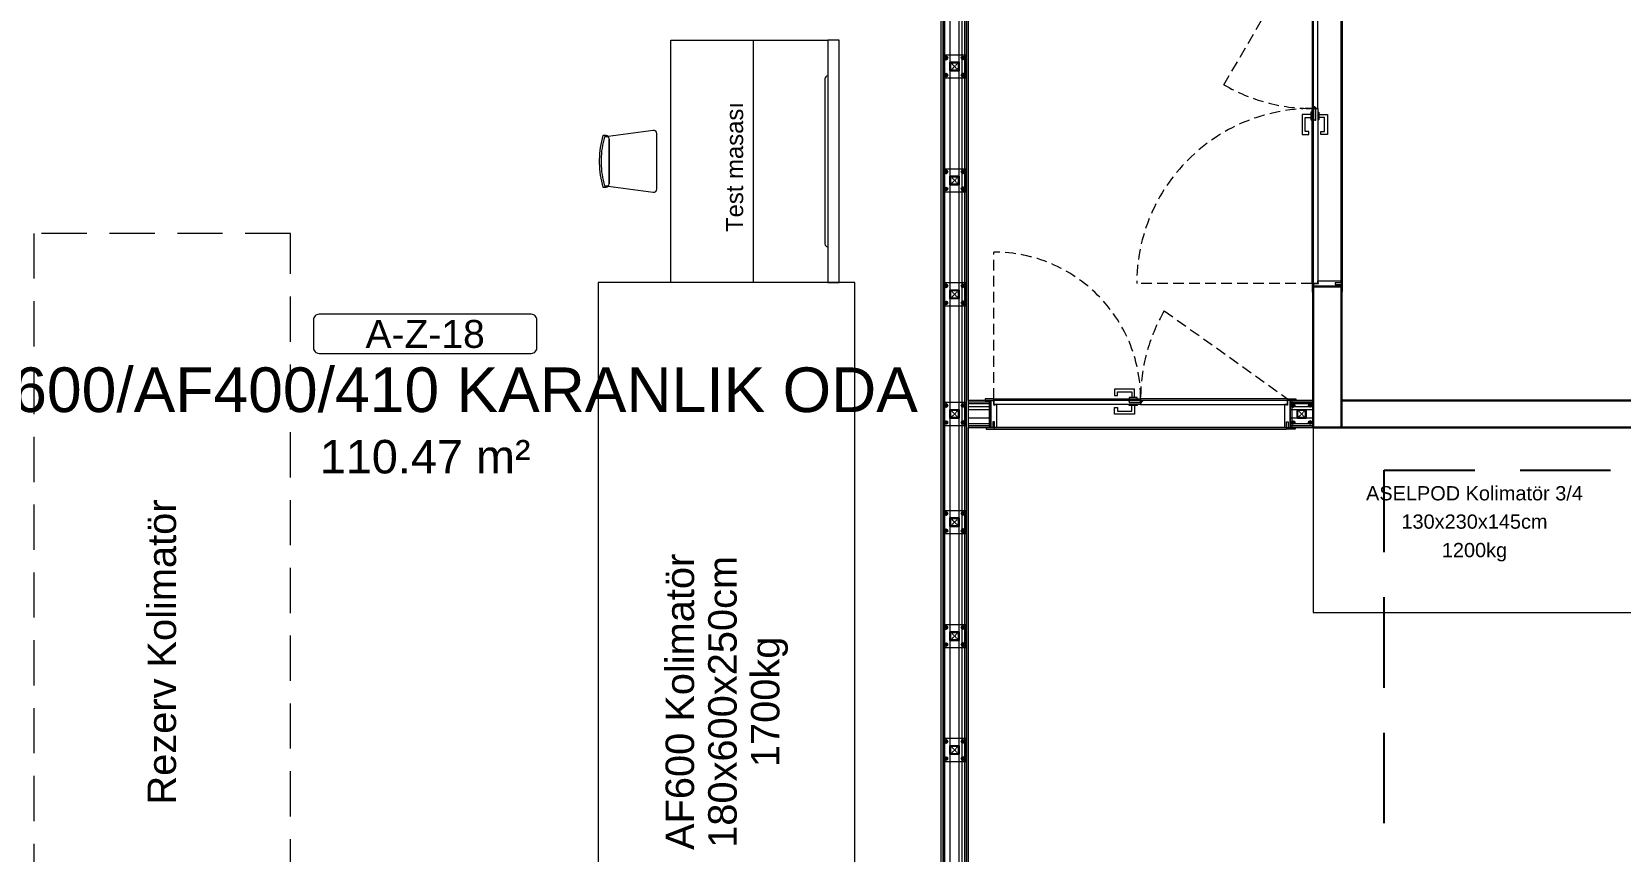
# Model space of a CAD drawing. Header units: centimetres. Extents: x 405464 to 563355, y 50011 to 66875.
# Drawn here: x 514778 to 515893, y 52742 to 53317 of the extents above; entities that cross this region are included whole.
import ezdxf
from ezdxf.enums import TextEntityAlignment as Align

# ---------------------------------------------------------------- set-up
doc = ezdxf.new("R2010")
doc.units = ezdxf.units.CM
for name, pattern in [('CHAIN', [0.3543, 0.2362, -0.0295, 0.0591, -0.0295]), ('DASHDOT', [25.4, 12.7, -6.35, 0, -6.35]), ('DASHED2', [9.525, 6.35, -3.175]), ('HIDDEN', [9.525, 6.35, -3.175]), ('M00$0$CENTER', [50.8, 31.75, -6.35, 6.35, -6.35]), ('M00$0$HIDDEN', [0.375, 0.25, -0.125])]:
    doc.linetypes.add(name, pattern=pattern)
doc.layers.get('0').update_dxf_attribs({"lineweight": 9})
doc.layers.add('-MH_Ad', color=1, linetype='Continuous', lineweight=9, true_color=0xff0000)
doc.layers.add('DV_alçıpanel_duvar_yeni', color=1, linetype='Continuous', lineweight=20, true_color=0xff0000)
for name, color, linetype, lineweight in [('0-KRCN-MİMARİ-220526', 8, 'Continuous', 9), ('A_Aks', 30, 'DASHDOT', 9), ('A_Duvar-alçiplak', 3, 'Continuous', 30), ('D_Alcipan_YL', 13, 'BATTING', 13), ('G_0.09', 254, 'Continuous', 9), ('G_0.13', 145, 'Continuous', 13), ('M00$0$A_Iskelet', 20, 'Continuous', 25), ('M00$0$D_Merkez', 51, 'M00$0$CENTER', 13), ('M00$0$D_Profil', 155, 'Continuous', 15), ('M00$0$KP_Acilim', 201, 'M00$0$HIDDEN', 15), ('M00$0$KP_Aksesuar', 9, 'Continuous', 9), ('M00$0$Y_Hidden_[Gizli]', 9, 'M00$0$HIDDEN', 9), ('M00_Mahal_No$0$MH_Alan', 51, 'Continuous', 9), ('MH_Alan', 51, 'Continuous', 9), ('TF_Cihaz', 20, 'Continuous', 13), ('TF_Mobilya', 142, 'Continuous', 9)]:
    doc.layers.add(name, color=color, linetype=linetype, lineweight=lineweight)
doc.layers.add('A_vinç', color=1, linetype='Continuous')
doc.layers.add('TF_Cihaz_yazı', color=5, linetype='Continuous')
doc.styles.add('M00_Mahal_No$0$Kalin01', font='swissk.ttf')
doc.styles.add('M00_Mahal_No$0$Normal', font='swiss.ttf')
doc.styles.add('MP_KAPI_POZ', font='arial.ttf')
doc.linetypes.add('BATTING', pattern='A,0.0001,-0.1,[134,ltypeshp.shx,S=0.1,R=0,X=-0.1,Y=0],-0.2,[134,ltypeshp.shx,S=0.1,R=180,X=0.1,Y=0],-0.1', length=0.4001)

# ---------------------------------------------------------------- blocks, each defined once
blk = doc.blocks.new('a_aks')
at = {"layer": 'A_Aks', "color": 8, "ltscale": 200}
for p, q in [((10530, 5308), (10530, -831.1)), ((10930, 5308), (10930, -831.1)), ((11330, 5308), (11330, -831.1))]:
    blk.add_line(p, q, dxfattribs=at)
blk = doc.blocks.new('mimari_yeni_durum')
at = {"layer": 'A_Duvar-alçiplak', "color": 8}
for p, q in [((11319, 876), (11319, 777)), ((11339, 876), (11339, 777))]:
    blk.add_line(p, q, dxfattribs=at)
at = {"layer": 'A_Duvar-alçiplak', "color": 8, "linetype": 'ByBlock'}
for p, q in [((11339, 796), (12519, 796)), ((11339, 777), (12519, 777))]:
    blk.add_line(p, q, dxfattribs=at)
at = {"layer": 'A_Duvar-alçiplak', "color": 8}
for points in [[(11339, 876), (11319, 876)], [(11339, 777), (11319, 777)]]:
    blk.add_lwpolyline(points, dxfattribs=at)
at = {"layer": 'A_Aks', "color": 8}
blk.add_blockref('a_aks', (0, 0), dxfattribs=at)
blk = doc.blocks.new('kar_o_2_yp')
at = {"layer": 'TF_Cihaz', "color": 8}
blk.add_lwpolyline([(9919, 590), (9919, 720), (9689, 720), (9689, 590)], close=True, dxfattribs=at)
at = {"layer": 'TF_Cihaz_yazı', "color": 8, "style": 'MP_KAPI_POZ'}
for s, p in [('ASELPOD Kolimatör 3/4', (9802.3, 673.8)), ('130x230x145cm', (9802.3, 653.9)), ('1200kg', (9802.3, 633.9))]:
    blk.add_text(s, height=10, dxfattribs=at).set_placement(p, align=Align.MIDDLE_CENTER)
blk = doc.blocks.new('sandalye')
at = {"color": 8, "linetype": 'Continuous'}
for p, q in [((-356, 181), (-379, 181)), ((-366, 172), (-341, 175)), ((-341, 175), (-366, 172)), ((-24, 217), (-341, 175)), ((-333, -158), (-333, 158)), ((-333, 158), (-333, -158)), ((0, -196), (0, 196)), ((-379, -181), (-356, -181)), ((-341, -175), (-366, -172)), ((-366, -172), (-341, -175)), ((-341, -175), (-24, -217))]:
    blk.add_line(p, q, dxfattribs=at)
at = {"color": 8, "linetype": 'HIDDEN', "ltscale": 5}
blk.add_line((-403, 12), (-403, -12), dxfattribs=at)
at = {"color": 8, "linetype": 'Continuous'}
for centre, radius, start, end in [((276, 0), 679, 164.5563, 178.9655), ((222, 0), 613, 163.7398, 178.854), ((222, 0), 613, 163.7398, 178.854), ((-356, 158), 23, 48.6707, 90), ((-356, 158), 23, 0, 48.6707), ((-356, 158), 23, 0, 48.6707), ((-21, 196), 21.5, 360, 97.624), ((276, 0), 679, 181.0345, 195.4437), ((222, 0), 613, 181.146, 196.2602), ((222, 0), 613, 181.146, 196.2602), ((-356, -158), 23, 270, 311.3293), ((-356, -158), 23, 311.3293, 360), ((-356, -158), 23, 311.3293, 360), ((-21, -196), 21.5, 262.376, 0)]:
    blk.add_arc(centre, radius, start, end, dxfattribs=at)
at = {"color": 8, "linetype": 'HIDDEN', "ltscale": 5}
for centre, radius, start, end in [((276, 0), 679, 178.9655, 181.0345), ((276, 0), 679, 178.9655, 181.0345), ((222, 0), 613, 178.854, 181.146), ((222, 0), 613, 178.854, 181.146)]:
    blk.add_arc(centre, radius, start, end, dxfattribs=at)
blk = doc.blocks.new('kar_od_alan_2')
at = {"color": 8, "ltscale": 40}
blk.add_lwpolyline([(10978.5, 1023.9), (10978.5, 1023.9, 0.414214), (10976.5, 1021.9), (10976.5, 905.9, 0.414214), (10978.5, 903.9), (10978.5, 903.9), (10978.5, 878.9), (10868.5, 878.9), (10868.5, 1048.9), (10978.5, 1048.9)], format="xyb", close=True, dxfattribs=at)
blk.add_lwpolyline([(10926.5, 878.9), (10926.5, 1048.9)], dxfattribs=at)
at = {"color": 8}
blk.add_lwpolyline([(10986.5, 1048.9), (10978.5, 1048.9), (10978.5, 878.9), (10986.5, 878.9)], close=True, dxfattribs=at)
at = {"layer": 'TF_Cihaz', "color": 8, "linetype": 'DASHED2', "ltscale": 5}
blk.add_lwpolyline([(10421.5, 313.3), (10601.5, 313.3), (10601.5, 913.3), (10421.5, 913.3)], close=True, dxfattribs=at)
at = {"layer": 'TF_Cihaz', "color": 8}
blk.add_lwpolyline([(10997.4, 878.9), (10817.4, 878.9), (10817.4, 278.9), (10997.4, 278.9)], close=True, dxfattribs=at)
at = {"color": 8, "xscale": 0.1, "yscale": 0.1, "zscale": 0.1}
blk.add_blockref('sandalye', (10858.5, 963.9), dxfattribs=at)
at = {"color": 8, "style": 'MP_KAPI_POZ'}
blk.add_text('Test masası', height=12, rotation=90, dxfattribs=at).set_placement((10919.1, 914.3))
at = {"layer": 'TF_Cihaz_yazı', "color": 8, "style": 'MP_KAPI_POZ'}
for s, p in [('Rezerv Kolimatör', (10511.2, 619.3)), ('AF600 Kolimatör', (10874.7, 584.3)), ('180x600x250cm', (10904.6, 584.3)), ('1700kg', (10934.6, 584.3))]:
    blk.add_text(s, height=20, rotation=90, dxfattribs=at).set_placement(p, align=Align.MIDDLE_CENTER)
blk = doc.blocks.new('M00_Mahal_No$0$MHL')
at = {"color": 0, "linetype": 'ByBlock', "lineweight": -2}
blk.add_lwpolyline([(-100, -5), (-100, -30, 0.414214), (-95, -35), (95, -35, 0.414214), (100, -30), (100, -5, 0.414214), (95, 0), (-95, 0, 0.414214)], format="xyb", close=True, dxfattribs=at)
for tag, height, style, p in [('MAHALNO', 25, 'M00_Mahal_No$0$Kalin01', (0, -17.5)), ('MAHALADI', 40, 'M00_Mahal_No$0$Normal', (0, -67.5))]:
    blk.add_attdef(tag, text='', height=height, dxfattribs=dict(at, style=style)).set_placement(p, align=Align.MIDDLE_CENTER)
at = {"layer": 'M00_Mahal_No$0$MH_Alan', "style": 'M00_Mahal_No$0$Normal'}
blk.add_attdef('ALAN', text='', height=40, dxfattribs=at).set_placement((0, -127.5), align=Align.MIDDLE_CENTER)
blk = doc.blocks.new('A$C17b1b0ad')
at = {"layer": 'MH_Alan', "color": 8}
for points in [[(11077, 1680), (11287, 1680), (11287, 1661), (11302.5, 1661), (11302.5, 1620), (11319, 1620), (11319, 796), (11077, 796)], [(10360, 77), (10509, 77), (10509, 88), (10551, 88), (10551, 77), (10909, 77), (10909, 88), (10951, 88), (10951, 77), (11058, 77), (11058, 1661), (10360, 1661)], [(11339, 796), (11339, 1620), (11357.5, 1620), (11357.5, 1634), (12507.5, 1634), (12507.5, 1632), (12519, 1632), (12519, 1278.2), (12508, 1278.2), (12508, 1235.7), (12519, 1235.7), (12519, 878.2), (12508, 878.2), (12508, 835.7), (12519, 835.7), (12519, 796)], [(11077, 777), (12519, 777), (12519, 478.2), (12508, 478.2), (12508, 435.8), (12519, 435.8), (12519, 88), (12509, 88), (12509, 77), (12151, 77), (12151, 88), (12109, 88), (12109, 77), (11751, 77), (11751, 88), (11709, 88), (11709, 77), (11351, 77), (11351, 88), (11309, 88), (11309, 77), (11077, 77)]]:
    blk.add_lwpolyline(points, close=True, dxfattribs=at)
at = {"layer": '-MH_Ad', "color": 8}
ref = blk.add_blockref('M00_Mahal_No$0$MHL', (10696, 856.5), dxfattribs=dict(at, xscale=0.7839999999999999, yscale=0.7839999999999999, zscale=0.7839999999999999))
ref.add_attrib('MAHALNO', 'A-Z-18', dxfattribs={"layer": '0', "color": 0, "linetype": 'ByBlock', "lineweight": -2, "height": 19.6, "style": 'M00_Mahal_No$0$Kalin01'}).set_placement((10696, 842.7), align=Align.MIDDLE_CENTER)
ref.add_attrib('MAHALADI', 'AF600/AF400/410 KARANLIK ODA', dxfattribs={"layer": '0', "color": 0, "linetype": 'ByBlock', "lineweight": -2, "height": 31.36, "style": 'M00_Mahal_No$0$Normal'}).set_placement((10696, 803.5), align=Align.MIDDLE_CENTER)
ref.add_attrib('ALAN', '110.47 m²', dxfattribs={"layer": 'M00_Mahal_No$0$MH_Alan', "height": 23.52, "style": 'M00_Mahal_No$0$Normal'}).set_placement((10696, 756.5), align=Align.MIDDLE_CENTER)
blk = doc.blocks.new('*U114')
at = {"ltscale": 40}
blk.add_lwpolyline([(0, 0), (0, 6), (6, 6), (6, 0)], close=True, dxfattribs=at)
at = {"layer": 'M00$0$D_Merkez', "ltscale": 0.015}
for points in [[(0, 0), (6, 6)], [(0, 6), (6, 0)]]:
    blk.add_lwpolyline(points, dxfattribs=at)
at = {"layer": 'M00$0$D_Profil', "ltscale": 40}
blk.add_lwpolyline([(0.4, 0.4), (0.4, 5.6), (5.6, 5.6), (5.6, 0.4)], close=True, dxfattribs=at)
blk = doc.blocks.new('duvarlar')
at = {"color": 8}
for points in [[(11318.3, 1001), (11322.3, 1001), (11322.3, 1124), (11318.3, 1124)], [(11075.5, 1022.5), (11075.5, 1038.5), (11059.5, 1038.5), (11059.5, 1022.5)], [(11318.3, 1001), (11322.3, 1001), (11322.3, 878), (11318.3, 878)], [(11075.5, 942.5), (11075.5, 958.5), (11059.5, 958.5), (11059.5, 942.5)], [(11075.5, 862.5), (11075.5, 878.5), (11059.5, 878.5), (11059.5, 862.5)], [(11318.3, 878), (11318.3, 872), (11319.5, 872), (11319.5, 878)], [(11322.3, 878.5), (11322.3, 880), (11338.5, 880), (11338.5, 878.6), (11334.5, 878.6), (11334.5, 877.4), (11338.5, 877.4), (11338.5, 876), (11319.5, 876), (11319.5, 878), (11322.8, 878), (11322.8, 878.5)], [(11338.5, 877.4), (11338.5, 872.6), (11339.7, 872.6), (11339.7, 878.6), (11334.5, 878.6), (11334.5, 877.4)], [(11075.5, 778.5), (11075.5, 794.5), (11059.5, 794.5), (11059.5, 778.5)], [(11095, 797.2), (11089, 797.2), (11089, 796), (11095, 796)], [(11095.5, 793.2), (11097, 793.2), (11097, 777), (11095.6, 777), (11095.6, 781), (11094.4, 781), (11094.4, 777), (11093, 777), (11093, 796), (11095, 796), (11095, 792.7), (11095.5, 792.7)], [(11198, 797.2), (11198, 793.2), (11095, 793.2), (11095, 797.2)], [(11198, 797.2), (11198, 793.2), (11301, 793.2), (11301, 797.2)], [(11300.4, 777), (11300.4, 781), (11301.6, 781), (11301.6, 777), (11303, 777), (11303, 796), (11301, 796), (11301, 792.7), (11300.5, 792.7), (11300.5, 793.2), (11299, 793.2), (11299, 777)], [(11301, 797.2), (11307, 797.2), (11307, 796), (11301, 796)], [(11319, 778.5), (11319, 794.5), (11303, 794.5), (11303, 778.5)], [(11094.4, 777), (11089.6, 777), (11089.6, 775.8), (11095.6, 775.8), (11095.6, 781), (11094.4, 781)], [(11301.6, 777), (11306.4, 777), (11306.4, 775.8), (11300.4, 775.8), (11300.4, 781), (11301.6, 781)], [(11075.5, 702.5), (11075.5, 718.5), (11059.5, 718.5), (11059.5, 702.5)], [(11075.5, 622.5), (11075.5, 638.5), (11059.5, 638.5), (11059.5, 622.5)], [(11075.5, 542.5), (11075.5, 558.5), (11059.5, 558.5), (11059.5, 542.5)]]:
    blk.add_lwpolyline(points, close=True, dxfattribs=at)
at = {"layer": 'D_Alcipan_YL', "color": 8, "linetype": 'BATTING', "ltscale": 4}
for p, q in [((11072.5, 1675.5), (11072.5, 77)), ((11093, 791.5), (11077, 791.5)), ((11319, 791.5), (11303, 791.5))]:
    blk.add_line(p, q, dxfattribs=at)
at = {"layer": 'DV_alçıpanel_duvar_yeni', "color": 8}
for p, q in [((11074.5, 1677.5), (11074.5, 77)), ((11075.8, 77), (11075.8, 1678.7)), ((11077, 1680), (11077, 77)), ((11058, 77), (11058, 1661)), ((11059.3, 1662.3), (11059.3, 77)), ((11060.5, 77), (11060.5, 1663.5)), ((11093, 796), (11077, 796)), ((11093, 794.7), (11077, 794.7)), ((11093, 793.5), (11077, 793.5)), ((11091.8, 796), (11091.8, 777)), ((11093, 796), (11093, 777)), ((11319, 796), (11303, 796)), ((11303, 796), (11303, 777)), ((11319, 794.7), (11303, 794.7)), ((11319, 793.5), (11303, 793.5)), ((11304.2, 796), (11304.2, 777)), ((11093, 779.5), (11077, 779.5)), ((11093, 778.2), (11077, 778.2)), ((11093, 777), (11077, 777)), ((11319, 779.5), (11303, 779.5)), ((11319, 778.2), (11303, 778.2)), ((11319, 777), (11303, 777))]:
    blk.add_line(p, q, dxfattribs=at)
at = {"layer": 'G_0.09', "color": 8}
for p, q in [((11061.5, 1037.7), (11060.5, 1037.1)), ((11060.5, 1037.1), (11060.5, 1035.9)), ((11062.5, 1037.1), (11061.5, 1037.7)), ((11062.5, 1035.9), (11062.5, 1037.1)), ((11072.5, 1037.1), (11073.5, 1037.7)), ((11072.5, 1035.9), (11072.5, 1037.1)), ((11073.5, 1037.7), (11074.5, 1037.1)), ((11074.5, 1037.1), (11074.5, 1035.9)), ((11060.5, 1035.9), (11061.5, 1035.3)), ((11060.5, 1025.1), (11061.5, 1025.7)), ((11061.5, 1035.3), (11062.5, 1035.9)), ((11061.5, 1025.7), (11062.5, 1025.1)), ((11073.5, 1035.3), (11072.5, 1035.9)), ((11073.5, 1025.7), (11072.5, 1025.1)), ((11074.5, 1035.9), (11073.5, 1035.3)), ((11074.5, 1025.1), (11073.5, 1025.7)), ((11060.5, 1023.9), (11060.5, 1025.1)), ((11061.5, 1023.3), (11060.5, 1023.9)), ((11062.5, 1023.9), (11061.5, 1023.3)), ((11062.5, 1025.1), (11062.5, 1023.9)), ((11072.5, 1025.1), (11072.5, 1023.9)), ((11072.5, 1023.9), (11073.5, 1023.3)), ((11073.5, 1023.3), (11074.5, 1023.9)), ((11074.5, 1023.9), (11074.5, 1025.1)), ((11061.5, 957.7), (11060.5, 957.1)), ((11060.5, 957.1), (11060.5, 955.9)), ((11060.5, 955.9), (11061.5, 955.3)), ((11062.5, 957.1), (11061.5, 957.7)), ((11061.5, 955.3), (11062.5, 955.9)), ((11062.5, 955.9), (11062.5, 957.1)), ((11072.5, 957.1), (11073.5, 957.7)), ((11072.5, 955.9), (11072.5, 957.1)), ((11073.5, 955.3), (11072.5, 955.9)), ((11073.5, 957.7), (11074.5, 957.1)), ((11074.5, 955.9), (11073.5, 955.3)), ((11074.5, 957.1), (11074.5, 955.9)), ((11060.5, 945.1), (11061.5, 945.7)), ((11060.5, 943.9), (11060.5, 945.1)), ((11061.5, 943.3), (11060.5, 943.9)), ((11061.5, 945.7), (11062.5, 945.1)), ((11062.5, 943.9), (11061.5, 943.3)), ((11062.5, 945.1), (11062.5, 943.9)), ((11073.5, 945.7), (11072.5, 945.1)), ((11072.5, 945.1), (11072.5, 943.9)), ((11072.5, 943.9), (11073.5, 943.3)), ((11074.5, 945.1), (11073.5, 945.7)), ((11073.5, 943.3), (11074.5, 943.9)), ((11074.5, 943.9), (11074.5, 945.1)), ((11061.5, 877.7), (11060.5, 877.1)), ((11060.5, 877.1), (11060.5, 875.9)), ((11060.5, 875.9), (11061.5, 875.3)), ((11062.5, 877.1), (11061.5, 877.7)), ((11061.5, 875.3), (11062.5, 875.9)), ((11062.5, 875.9), (11062.5, 877.1)), ((11072.5, 877.1), (11073.5, 877.7)), ((11072.5, 875.9), (11072.5, 877.1)), ((11073.5, 875.3), (11072.5, 875.9)), ((11073.5, 877.7), (11074.5, 877.1)), ((11074.5, 875.9), (11073.5, 875.3)), ((11074.5, 877.1), (11074.5, 875.9)), ((11060.5, 865.1), (11061.5, 865.7)), ((11060.5, 863.9), (11060.5, 865.1)), ((11061.5, 863.3), (11060.5, 863.9)), ((11061.5, 865.7), (11062.5, 865.1)), ((11062.5, 863.9), (11061.5, 863.3)), ((11062.5, 865.1), (11062.5, 863.9)), ((11073.5, 865.7), (11072.5, 865.1)), ((11072.5, 865.1), (11072.5, 863.9)), ((11072.5, 863.9), (11073.5, 863.3)), ((11074.5, 865.1), (11073.5, 865.7)), ((11073.5, 863.3), (11074.5, 863.9)), ((11074.5, 863.9), (11074.5, 865.1)), ((11061.5, 793.7), (11060.5, 793.1)), ((11060.5, 793.1), (11060.5, 791.9)), ((11060.5, 791.9), (11061.5, 791.3)), ((11062.5, 793.1), (11061.5, 793.7)), ((11061.5, 791.3), (11062.5, 791.9)), ((11062.5, 791.9), (11062.5, 793.1)), ((11072.5, 793.1), (11073.5, 793.7)), ((11072.5, 791.9), (11072.5, 793.1)), ((11073.5, 791.3), (11072.5, 791.9)), ((11073.5, 793.7), (11074.5, 793.1)), ((11074.5, 791.9), (11073.5, 791.3)), ((11074.5, 793.1), (11074.5, 791.9)), ((11305, 793.7), (11304, 793.1)), ((11304, 793.1), (11304, 791.9)), ((11304, 791.9), (11305, 791.3)), ((11306, 793.1), (11305, 793.7)), ((11305, 791.3), (11306, 791.9)), ((11306, 791.9), (11306, 793.1)), ((11316, 793.1), (11317, 793.7)), ((11316, 791.9), (11316, 793.1)), ((11317, 791.3), (11316, 791.9)), ((11317, 793.7), (11318, 793.1)), ((11318, 791.9), (11317, 791.3)), ((11318, 793.1), (11318, 791.9)), ((11060.5, 781.1), (11061.5, 781.7)), ((11060.5, 779.9), (11060.5, 781.1)), ((11061.5, 781.7), (11062.5, 781.1)), ((11062.5, 781.1), (11062.5, 779.9)), ((11073.5, 781.7), (11072.5, 781.1)), ((11072.5, 781.1), (11072.5, 779.9)), ((11074.5, 781.1), (11073.5, 781.7)), ((11074.5, 779.9), (11074.5, 781.1)), ((11304, 781.1), (11305, 781.7)), ((11304, 779.9), (11304, 781.1)), ((11305, 781.7), (11306, 781.1)), ((11306, 781.1), (11306, 779.9)), ((11317, 781.7), (11316, 781.1)), ((11316, 781.1), (11316, 779.9)), ((11318, 781.1), (11317, 781.7)), ((11318, 779.9), (11318, 781.1)), ((11061.5, 779.3), (11060.5, 779.9)), ((11062.5, 779.9), (11061.5, 779.3)), ((11072.5, 779.9), (11073.5, 779.3)), ((11073.5, 779.3), (11074.5, 779.9)), ((11305, 779.3), (11304, 779.9)), ((11306, 779.9), (11305, 779.3)), ((11316, 779.9), (11317, 779.3)), ((11317, 779.3), (11318, 779.9)), ((11061.5, 717.7), (11060.5, 717.1)), ((11060.5, 717.1), (11060.5, 715.9)), ((11060.5, 715.9), (11061.5, 715.3)), ((11062.5, 717.1), (11061.5, 717.7)), ((11061.5, 715.3), (11062.5, 715.9)), ((11062.5, 715.9), (11062.5, 717.1)), ((11072.5, 717.1), (11073.5, 717.7)), ((11072.5, 715.9), (11072.5, 717.1)), ((11073.5, 715.3), (11072.5, 715.9)), ((11073.5, 717.7), (11074.5, 717.1)), ((11074.5, 715.9), (11073.5, 715.3)), ((11074.5, 717.1), (11074.5, 715.9)), ((11060.5, 705.1), (11061.5, 705.7)), ((11060.5, 703.9), (11060.5, 705.1)), ((11061.5, 703.3), (11060.5, 703.9)), ((11061.5, 705.7), (11062.5, 705.1)), ((11062.5, 703.9), (11061.5, 703.3)), ((11062.5, 705.1), (11062.5, 703.9)), ((11073.5, 705.7), (11072.5, 705.1)), ((11072.5, 705.1), (11072.5, 703.9)), ((11072.5, 703.9), (11073.5, 703.3)), ((11074.5, 705.1), (11073.5, 705.7)), ((11073.5, 703.3), (11074.5, 703.9)), ((11074.5, 703.9), (11074.5, 705.1)), ((11061.5, 637.7), (11060.5, 637.1)), ((11060.5, 637.1), (11060.5, 635.9)), ((11060.5, 635.9), (11061.5, 635.3)), ((11062.5, 637.1), (11061.5, 637.7)), ((11061.5, 635.3), (11062.5, 635.9)), ((11062.5, 635.9), (11062.5, 637.1)), ((11072.5, 637.1), (11073.5, 637.7)), ((11072.5, 635.9), (11072.5, 637.1)), ((11073.5, 635.3), (11072.5, 635.9)), ((11073.5, 637.7), (11074.5, 637.1)), ((11074.5, 635.9), (11073.5, 635.3)), ((11074.5, 637.1), (11074.5, 635.9)), ((11060.5, 625.1), (11061.5, 625.7)), ((11060.5, 623.9), (11060.5, 625.1)), ((11061.5, 625.7), (11062.5, 625.1)), ((11062.5, 625.1), (11062.5, 623.9)), ((11073.5, 625.7), (11072.5, 625.1)), ((11072.5, 625.1), (11072.5, 623.9)), ((11074.5, 625.1), (11073.5, 625.7)), ((11074.5, 623.9), (11074.5, 625.1)), ((11061.5, 623.3), (11060.5, 623.9)), ((11062.5, 623.9), (11061.5, 623.3)), ((11072.5, 623.9), (11073.5, 623.3)), ((11073.5, 623.3), (11074.5, 623.9)), ((11061.5, 557.7), (11060.5, 557.1)), ((11062.5, 557.1), (11061.5, 557.7)), ((11072.5, 557.1), (11073.5, 557.7)), ((11073.5, 557.7), (11074.5, 557.1)), ((11060.5, 557.1), (11060.5, 555.9)), ((11060.5, 555.9), (11061.5, 555.3)), ((11061.5, 555.3), (11062.5, 555.9)), ((11062.5, 555.9), (11062.5, 557.1)), ((11072.5, 555.9), (11072.5, 557.1)), ((11073.5, 555.3), (11072.5, 555.9)), ((11074.5, 555.9), (11073.5, 555.3)), ((11074.5, 557.1), (11074.5, 555.9)), ((11060.5, 545.1), (11061.5, 545.7)), ((11060.5, 543.9), (11060.5, 545.1)), ((11061.5, 543.3), (11060.5, 543.9)), ((11061.5, 545.7), (11062.5, 545.1)), ((11062.5, 543.9), (11061.5, 543.3)), ((11062.5, 545.1), (11062.5, 543.9)), ((11073.5, 545.7), (11072.5, 545.1)), ((11072.5, 545.1), (11072.5, 543.9)), ((11072.5, 543.9), (11073.5, 543.3)), ((11074.5, 545.1), (11073.5, 545.7)), ((11073.5, 543.3), (11074.5, 543.9)), ((11074.5, 543.9), (11074.5, 545.1))]:
    blk.add_line(p, q, dxfattribs=at)
at = {"layer": 'G_0.09', "color": 8, "linetype": 'CHAIN', "ltscale": 3}
for p, q in [((11061.5, 1035.3), (11061.5, 1037.7)), ((11073.5, 1035.3), (11073.5, 1037.7)), ((11060.5, 1036.5), (11062.5, 1036.5)), ((11061.5, 1025.7), (11061.5, 1023.3)), ((11074.5, 1036.5), (11072.5, 1036.5)), ((11073.5, 1025.7), (11073.5, 1023.3)), ((11060.5, 1024.5), (11062.5, 1024.5)), ((11074.5, 1024.5), (11072.5, 1024.5)), ((11060.5, 956.5), (11062.5, 956.5)), ((11061.5, 955.3), (11061.5, 957.7)), ((11074.5, 956.5), (11072.5, 956.5)), ((11073.5, 955.3), (11073.5, 957.7)), ((11060.5, 944.5), (11062.5, 944.5)), ((11061.5, 945.7), (11061.5, 943.3)), ((11074.5, 944.5), (11072.5, 944.5)), ((11073.5, 945.7), (11073.5, 943.3)), ((11060.5, 876.5), (11062.5, 876.5)), ((11061.5, 875.3), (11061.5, 877.7)), ((11074.5, 876.5), (11072.5, 876.5)), ((11073.5, 875.3), (11073.5, 877.7)), ((11060.5, 864.5), (11062.5, 864.5)), ((11061.5, 865.7), (11061.5, 863.3)), ((11074.5, 864.5), (11072.5, 864.5)), ((11073.5, 865.7), (11073.5, 863.3)), ((11060.5, 792.5), (11062.5, 792.5)), ((11061.5, 791.3), (11061.5, 793.7)), ((11074.5, 792.5), (11072.5, 792.5)), ((11073.5, 791.3), (11073.5, 793.7)), ((11304, 792.5), (11306, 792.5)), ((11305, 791.3), (11305, 793.7)), ((11318, 792.5), (11316, 792.5)), ((11317, 791.3), (11317, 793.7)), ((11060.5, 780.5), (11062.5, 780.5)), ((11061.5, 781.7), (11061.5, 779.3)), ((11074.5, 780.5), (11072.5, 780.5)), ((11073.5, 781.7), (11073.5, 779.3)), ((11304, 780.5), (11306, 780.5)), ((11305, 781.7), (11305, 779.3)), ((11318, 780.5), (11316, 780.5)), ((11317, 781.7), (11317, 779.3)), ((11060.5, 716.5), (11062.5, 716.5)), ((11061.5, 715.3), (11061.5, 717.7)), ((11074.5, 716.5), (11072.5, 716.5)), ((11073.5, 715.3), (11073.5, 717.7)), ((11060.5, 704.5), (11062.5, 704.5)), ((11061.5, 705.7), (11061.5, 703.3)), ((11074.5, 704.5), (11072.5, 704.5)), ((11073.5, 705.7), (11073.5, 703.3)), ((11060.5, 636.5), (11062.5, 636.5)), ((11061.5, 635.3), (11061.5, 637.7)), ((11074.5, 636.5), (11072.5, 636.5)), ((11073.5, 635.3), (11073.5, 637.7)), ((11060.5, 624.5), (11062.5, 624.5)), ((11061.5, 625.7), (11061.5, 623.3)), ((11074.5, 624.5), (11072.5, 624.5)), ((11073.5, 625.7), (11073.5, 623.3)), ((11061.5, 555.3), (11061.5, 557.7)), ((11073.5, 555.3), (11073.5, 557.7)), ((11060.5, 556.5), (11062.5, 556.5)), ((11074.5, 556.5), (11072.5, 556.5)), ((11060.5, 544.5), (11062.5, 544.5)), ((11061.5, 545.7), (11061.5, 543.3)), ((11074.5, 544.5), (11072.5, 544.5)), ((11073.5, 545.7), (11073.5, 543.3))]:
    blk.add_line(p, q, dxfattribs=at)
at = {"layer": 'G_0.09', "color": 8}
for centre, radius in [((11061.5, 1036.5), 1.28), ((11061.5, 1036.5), 0.9), ((11061.5, 1036.5), 0.917), ((11061.5, 1036.5), 0.693), ((11061.5, 1036.5), 0.64), ((11061.5, 1036.5), 0.539), ((11073.5, 1036.5), 1.28), ((11073.5, 1036.5), 0.9), ((11073.5, 1036.5), 0.917), ((11073.5, 1036.5), 0.693), ((11073.5, 1036.5), 0.64), ((11073.5, 1036.5), 0.539), ((11061.5, 1024.5), 1.28), ((11073.5, 1024.5), 1.28), ((11061.5, 1024.5), 0.9), ((11061.5, 1024.5), 0.917), ((11061.5, 1024.5), 0.693), ((11061.5, 1024.5), 0.64), ((11061.5, 1024.5), 0.539), ((11073.5, 1024.5), 0.9), ((11073.5, 1024.5), 0.917), ((11073.5, 1024.5), 0.693), ((11073.5, 1024.5), 0.64), ((11073.5, 1024.5), 0.539), ((11061.5, 956.5), 1.28), ((11061.5, 956.5), 0.9), ((11061.5, 956.5), 0.917), ((11061.5, 956.5), 0.693), ((11061.5, 956.5), 0.64), ((11061.5, 956.5), 0.539), ((11073.5, 956.5), 1.28), ((11073.5, 956.5), 0.9), ((11073.5, 956.5), 0.917), ((11073.5, 956.5), 0.693), ((11073.5, 956.5), 0.64), ((11073.5, 956.5), 0.539), ((11061.5, 944.5), 1.28), ((11061.5, 944.5), 0.9), ((11061.5, 944.5), 0.917), ((11061.5, 944.5), 0.693), ((11061.5, 944.5), 0.64), ((11061.5, 944.5), 0.539), ((11073.5, 944.5), 1.28), ((11073.5, 944.5), 0.9), ((11073.5, 944.5), 0.917), ((11073.5, 944.5), 0.693), ((11073.5, 944.5), 0.64), ((11073.5, 944.5), 0.539), ((11061.5, 876.5), 1.28), ((11061.5, 876.5), 0.9), ((11061.5, 876.5), 0.917), ((11061.5, 876.5), 0.693), ((11061.5, 876.5), 0.64), ((11061.5, 876.5), 0.539), ((11073.5, 876.5), 1.28), ((11073.5, 876.5), 0.9), ((11073.5, 876.5), 0.917), ((11073.5, 876.5), 0.693), ((11073.5, 876.5), 0.64), ((11073.5, 876.5), 0.539), ((11061.5, 864.5), 1.28), ((11061.5, 864.5), 0.9), ((11061.5, 864.5), 0.917), ((11061.5, 864.5), 0.693), ((11061.5, 864.5), 0.64), ((11061.5, 864.5), 0.539), ((11073.5, 864.5), 1.28), ((11073.5, 864.5), 0.9), ((11073.5, 864.5), 0.917), ((11073.5, 864.5), 0.693), ((11073.5, 864.5), 0.64), ((11073.5, 864.5), 0.539), ((11061.5, 792.5), 1.28), ((11061.5, 792.5), 0.9), ((11061.5, 792.5), 0.917), ((11061.5, 792.5), 0.693), ((11061.5, 792.5), 0.64), ((11061.5, 792.5), 0.539), ((11073.5, 792.5), 1.28), ((11073.5, 792.5), 0.9), ((11073.5, 792.5), 0.917), ((11073.5, 792.5), 0.693), ((11073.5, 792.5), 0.64), ((11073.5, 792.5), 0.539), ((11305, 792.5), 1.28), ((11305, 792.5), 0.9), ((11305, 792.5), 0.917), ((11305, 792.5), 0.693), ((11305, 792.5), 0.64), ((11305, 792.5), 0.539), ((11317, 792.5), 1.28), ((11317, 792.5), 0.9), ((11317, 792.5), 0.917), ((11317, 792.5), 0.693), ((11317, 792.5), 0.64), ((11317, 792.5), 0.539), ((11061.5, 780.5), 1.28), ((11061.5, 780.5), 0.9), ((11061.5, 780.5), 0.917), ((11061.5, 780.5), 0.693), ((11061.5, 780.5), 0.64), ((11061.5, 780.5), 0.539), ((11073.5, 780.5), 1.28), ((11073.5, 780.5), 0.9), ((11073.5, 780.5), 0.917), ((11073.5, 780.5), 0.693), ((11073.5, 780.5), 0.64), ((11073.5, 780.5), 0.539), ((11305, 780.5), 1.28), ((11305, 780.5), 0.9), ((11305, 780.5), 0.917), ((11305, 780.5), 0.693), ((11305, 780.5), 0.64), ((11305, 780.5), 0.539), ((11317, 780.5), 1.28), ((11317, 780.5), 0.9), ((11317, 780.5), 0.917), ((11317, 780.5), 0.693), ((11317, 780.5), 0.64), ((11317, 780.5), 0.539), ((11061.5, 716.5), 1.28), ((11061.5, 716.5), 0.9), ((11061.5, 716.5), 0.917), ((11061.5, 716.5), 0.693), ((11061.5, 716.5), 0.64), ((11061.5, 716.5), 0.539), ((11073.5, 716.5), 1.28), ((11073.5, 716.5), 0.9), ((11073.5, 716.5), 0.917), ((11073.5, 716.5), 0.693), ((11073.5, 716.5), 0.64), ((11073.5, 716.5), 0.539), ((11061.5, 704.5), 1.28), ((11061.5, 704.5), 0.9), ((11061.5, 704.5), 0.917), ((11061.5, 704.5), 0.693), ((11061.5, 704.5), 0.64), ((11061.5, 704.5), 0.539), ((11073.5, 704.5), 1.28), ((11073.5, 704.5), 0.9), ((11073.5, 704.5), 0.917), ((11073.5, 704.5), 0.693), ((11073.5, 704.5), 0.64), ((11073.5, 704.5), 0.539), ((11061.5, 636.5), 1.28), ((11061.5, 636.5), 0.9), ((11061.5, 636.5), 0.917), ((11061.5, 636.5), 0.693), ((11061.5, 636.5), 0.64), ((11061.5, 636.5), 0.539), ((11073.5, 636.5), 1.28), ((11073.5, 636.5), 0.9), ((11073.5, 636.5), 0.917), ((11073.5, 636.5), 0.693), ((11073.5, 636.5), 0.64), ((11073.5, 636.5), 0.539), ((11061.5, 624.5), 1.28), ((11061.5, 624.5), 0.9), ((11061.5, 624.5), 0.917), ((11061.5, 624.5), 0.693), ((11061.5, 624.5), 0.64), ((11061.5, 624.5), 0.539), ((11073.5, 624.5), 1.28), ((11073.5, 624.5), 0.9), ((11073.5, 624.5), 0.917), ((11073.5, 624.5), 0.693), ((11073.5, 624.5), 0.64), ((11073.5, 624.5), 0.539), ((11061.5, 556.5), 1.28), ((11061.5, 556.5), 0.9), ((11061.5, 556.5), 0.917), ((11073.5, 556.5), 1.28), ((11073.5, 556.5), 0.9), ((11073.5, 556.5), 0.917), ((11061.5, 556.5), 0.693), ((11061.5, 556.5), 0.64), ((11061.5, 556.5), 0.539), ((11073.5, 556.5), 0.693), ((11073.5, 556.5), 0.64), ((11073.5, 556.5), 0.539), ((11061.5, 544.5), 1.28), ((11061.5, 544.5), 0.9), ((11061.5, 544.5), 0.917), ((11061.5, 544.5), 0.693), ((11061.5, 544.5), 0.64), ((11061.5, 544.5), 0.539), ((11073.5, 544.5), 1.28), ((11073.5, 544.5), 0.9), ((11073.5, 544.5), 0.917), ((11073.5, 544.5), 0.693), ((11073.5, 544.5), 0.64), ((11073.5, 544.5), 0.539)]:
    blk.add_circle(centre, radius, dxfattribs=at)
at = {"layer": 'G_0.09', "color": 8, "linetype": 'Continuous'}
for centre, start, end in [((11061.5, 1036.5), 18, 198), ((11061.5, 1036.5), 18, 198), ((11061.5, 1036.5), 198, 18), ((11061.5, 1036.5), 198, 18), ((11073.5, 1036.5), 342, 162), ((11073.5, 1036.5), 342, 162), ((11073.5, 1036.5), 162, 342), ((11073.5, 1036.5), 162, 342), ((11061.5, 1024.5), 342, 162), ((11061.5, 1024.5), 342, 162), ((11061.5, 1024.5), 162, 342), ((11061.5, 1024.5), 162, 342), ((11073.5, 1024.5), 18, 198), ((11073.5, 1024.5), 18, 198), ((11073.5, 1024.5), 198, 18), ((11073.5, 1024.5), 198, 18), ((11061.5, 956.5), 18, 198), ((11061.5, 956.5), 18, 198), ((11061.5, 956.5), 198, 18), ((11061.5, 956.5), 198, 18), ((11073.5, 956.5), 342, 162), ((11073.5, 956.5), 342, 162), ((11073.5, 956.5), 162, 342), ((11073.5, 956.5), 162, 342), ((11061.5, 944.5), 342, 162), ((11061.5, 944.5), 342, 162), ((11061.5, 944.5), 162, 342), ((11061.5, 944.5), 162, 342), ((11073.5, 944.5), 18, 198), ((11073.5, 944.5), 18, 198), ((11073.5, 944.5), 198, 18), ((11073.5, 944.5), 198, 18), ((11061.5, 876.5), 18, 198), ((11061.5, 876.5), 18, 198), ((11061.5, 876.5), 198, 18), ((11061.5, 876.5), 198, 18), ((11073.5, 876.5), 342, 162), ((11073.5, 876.5), 342, 162), ((11073.5, 876.5), 162, 342), ((11073.5, 876.5), 162, 342), ((11061.5, 864.5), 342, 162), ((11061.5, 864.5), 342, 162), ((11061.5, 864.5), 162, 342), ((11061.5, 864.5), 162, 342), ((11073.5, 864.5), 18, 198), ((11073.5, 864.5), 18, 198), ((11073.5, 864.5), 198, 18), ((11073.5, 864.5), 198, 18), ((11061.5, 792.5), 18, 198), ((11061.5, 792.5), 18, 198), ((11061.5, 792.5), 198, 18), ((11061.5, 792.5), 198, 18), ((11073.5, 792.5), 342, 162), ((11073.5, 792.5), 342, 162), ((11073.5, 792.5), 162, 342), ((11073.5, 792.5), 162, 342), ((11305, 792.5), 18, 198), ((11305, 792.5), 18, 198), ((11305, 792.5), 198, 18), ((11305, 792.5), 198, 18), ((11317, 792.5), 342, 162), ((11317, 792.5), 342, 162), ((11317, 792.5), 162, 342), ((11317, 792.5), 162, 342), ((11061.5, 780.5), 342, 162), ((11061.5, 780.5), 342, 162), ((11061.5, 780.5), 162, 342), ((11061.5, 780.5), 162, 342), ((11073.5, 780.5), 18, 198), ((11073.5, 780.5), 18, 198), ((11073.5, 780.5), 198, 18), ((11073.5, 780.5), 198, 18), ((11305, 780.5), 342, 162), ((11305, 780.5), 342, 162), ((11305, 780.5), 162, 342), ((11305, 780.5), 162, 342), ((11317, 780.5), 18, 198), ((11317, 780.5), 18, 198), ((11317, 780.5), 198, 18), ((11317, 780.5), 198, 18), ((11061.5, 716.5), 18, 198), ((11061.5, 716.5), 18, 198), ((11061.5, 716.5), 198, 18), ((11061.5, 716.5), 198, 18), ((11073.5, 716.5), 342, 162), ((11073.5, 716.5), 342, 162), ((11073.5, 716.5), 162, 342), ((11073.5, 716.5), 162, 342), ((11061.5, 704.5), 342, 162), ((11061.5, 704.5), 342, 162), ((11061.5, 704.5), 162, 342), ((11061.5, 704.5), 162, 342), ((11073.5, 704.5), 18, 198), ((11073.5, 704.5), 18, 198), ((11073.5, 704.5), 198, 18), ((11073.5, 704.5), 198, 18), ((11061.5, 636.5), 18, 198), ((11061.5, 636.5), 18, 198), ((11061.5, 636.5), 198, 18), ((11061.5, 636.5), 198, 18), ((11073.5, 636.5), 342, 162), ((11073.5, 636.5), 342, 162), ((11073.5, 636.5), 162, 342), ((11073.5, 636.5), 162, 342), ((11061.5, 624.5), 342, 162), ((11061.5, 624.5), 342, 162), ((11061.5, 624.5), 162, 342), ((11061.5, 624.5), 162, 342), ((11073.5, 624.5), 18, 198), ((11073.5, 624.5), 18, 198), ((11073.5, 624.5), 198, 18), ((11073.5, 624.5), 198, 18), ((11061.5, 556.5), 18, 198), ((11061.5, 556.5), 18, 198), ((11061.5, 556.5), 198, 18), ((11061.5, 556.5), 198, 18), ((11073.5, 556.5), 342, 162), ((11073.5, 556.5), 342, 162), ((11073.5, 556.5), 162, 342), ((11073.5, 556.5), 162, 342), ((11061.5, 544.5), 342, 162), ((11061.5, 544.5), 342, 162), ((11061.5, 544.5), 162, 342), ((11061.5, 544.5), 162, 342), ((11073.5, 544.5), 18, 198), ((11073.5, 544.5), 18, 198), ((11073.5, 544.5), 198, 18), ((11073.5, 544.5), 198, 18)]:
    blk.add_arc(centre, 0.72, start, end, dxfattribs=at)
at = {"layer": 'G_0.09', "color": 8}
for centre, start, end in [((11061.5, 1036.5), 260, 170), ((11073.5, 1036.5), 10, 280), ((11061.5, 1024.5), 190, 100), ((11073.5, 1024.5), 80, 350), ((11061.5, 956.5), 260, 170), ((11073.5, 956.5), 10, 280), ((11061.5, 944.5), 190, 100), ((11073.5, 944.5), 80, 350), ((11061.5, 876.5), 260, 170), ((11073.5, 876.5), 10, 280), ((11061.5, 864.5), 190, 100), ((11073.5, 864.5), 80, 350), ((11061.5, 792.5), 260, 170), ((11073.5, 792.5), 10, 280), ((11305, 792.5), 260, 170), ((11317, 792.5), 10, 280), ((11061.5, 780.5), 190, 100), ((11073.5, 780.5), 80, 350), ((11305, 780.5), 190, 100), ((11317, 780.5), 80, 350), ((11061.5, 716.5), 260, 170), ((11073.5, 716.5), 10, 280), ((11061.5, 704.5), 190, 100), ((11073.5, 704.5), 80, 350), ((11061.5, 636.5), 260, 170), ((11073.5, 636.5), 10, 280), ((11061.5, 624.5), 190, 100), ((11073.5, 624.5), 80, 350), ((11061.5, 556.5), 260, 170), ((11073.5, 556.5), 10, 280), ((11061.5, 544.5), 190, 100), ((11073.5, 544.5), 80, 350)]:
    blk.add_arc(centre, 0.64, start, end, dxfattribs=at)
at = {"layer": 'G_0.13', "color": 8}
for p, q in [((11070.5, 1673.5), (11070.5, 77)), ((11060.5, 1663.5), (11060.5, 77)), ((11064.5, 77), (11064.5, 1667.5)), ((11093, 789.5), (11077, 789.5)), ((11093, 783.5), (11077, 783.5)), ((11319, 789.5), (11303, 789.5)), ((11319, 783.5), (11303, 783.5))]:
    blk.add_line(p, q, dxfattribs=at)
at = {"layer": 'M00$0$KP_Acilim', "color": 8, "ltscale": 30}
for points in [[(11256.5, 1017.6), (11318.3, 1124)], [(11095, 797.2), (11095, 900.2)], [(11318.3, 878), (11195.3, 878)], [(11214.6, 859), (11301, 797.2)]]:
    blk.add_lwpolyline(points, dxfattribs=at)
for centre, radius, start, end in [((11318.3, 1124), 123, 239.8487, 270), ((11318.3, 878), 123, 90, 180), ((11095, 797.2), 103, 0, 90), ((11321, 797.2), 123, 149.8487, 180)]:
    blk.add_arc(centre, radius, start, end, dxfattribs=at)
at = {"layer": 'M00$0$KP_Aksesuar', "color": 8}
for points in [[(11317.5, 996.8), (11311.5, 996.8), (11311.5, 982.8), (11316.1, 982.8), (11316.1, 984.8), (11313.5, 984.8), (11313.5, 994.8), (11317.5, 994.8)], [(11318.3, 998.5), (11317.5, 998.5), (11317.5, 993.1), (11318.3, 993.1)], [(11319.6, 992.9), (11319.6, 1001.3)], [(11320.3, 992.9), (11319.6, 992.9)], [(11319.7, 1001.3), (11319.7, 1002.4), (11320, 1002.4), (11320.9, 1001.5), (11320.9, 1001.3)], [(11320.3, 992.9), (11321, 992.9)], [(11321, 992.9), (11321, 1001.3)], [(11322.3, 998.5), (11323.1, 998.5), (11323.1, 993.1), (11322.3, 993.1)], [(11323.1, 996.8), (11329.1, 996.8), (11329.1, 982.8), (11324.5, 982.8), (11324.5, 984.8), (11327.1, 984.8), (11327.1, 994.8), (11323.1, 994.8)], [(11193.8, 798), (11193.8, 804), (11179.8, 804), (11179.8, 799.4), (11181.8, 799.4), (11181.8, 802), (11191.8, 802), (11191.8, 798)], [(11193.8, 792.4), (11193.8, 786.4), (11179.8, 786.4), (11179.8, 791), (11181.8, 791), (11181.8, 788.4), (11191.8, 788.4), (11191.8, 792.4)], [(11189.9, 795.2), (11189.9, 795.9)], [(11189.9, 795.9), (11198.3, 795.9)], [(11189.9, 795.2), (11189.9, 794.5)], [(11189.9, 794.5), (11198.3, 794.5)], [(11195.5, 797.2), (11195.5, 798), (11190.1, 798), (11190.1, 797.2)], [(11195.5, 793.2), (11195.5, 792.4), (11190.1, 792.4), (11190.1, 793.2)], [(11198.3, 795.8), (11199.4, 795.8), (11199.4, 795.5), (11198.5, 794.6), (11198.3, 794.6)]]:
    blk.add_lwpolyline(points, dxfattribs=at)
for points in [[(11319.1, 1001.3), (11321.5, 1001.3), (11321.5, 1001), (11319.1, 1001)], [(11198.3, 796.4), (11198.3, 794), (11198, 794), (11198, 796.4)]]:
    blk.add_lwpolyline(points, close=True, dxfattribs=at)
at = {"layer": 'M00$0$Y_Hidden_[Gizli]', "color": 8}
for points in [[(11338.5, 1122), (11338.5, 880)], [(11339.7, 878.6), (11339.7, 1123.4)], [(11095.6, 775.8), (11300.4, 775.8)], [(11299, 777), (11097, 777)]]:
    blk.add_lwpolyline(points, dxfattribs=at)
at = {"layer": 'M00$0$A_Iskelet', "color": 8}
for p in [(11064.5, 1027.5), (11064.5, 947.5), (11064.5, 867.5), (11064.5, 783.5), (11308, 783.5), (11064.5, 707.5), (11064.5, 627.5), (11064.5, 547.5)]:
    blk.add_blockref('*U114', p, dxfattribs=at)
blk = doc.blocks.new('A$C9e52caec')
at = {"layer": 'A_vinç', "color": 8, "linetype": 'DASHED2', "ltscale": 10}
blk.add_lwpolyline([(11369, 747), (12479, 747), (12479, 118), (11369, 118)], close=True, dxfattribs=at)
at = {"layer": '-MH_Ad', "color": 8}
blk.add_blockref('A$C17b1b0ad', (0, 0), dxfattribs=at)
at = {"color": 8}
blk.add_blockref('mimari_yeni_durum', (0, 0), dxfattribs=at)
at = {"layer": 'TF_Mobilya', "color": 8}
for name, p in [('kar_o_2_yp', (1630, 57)), ('kar_od_alan_2', (0, 0))]:
    blk.add_blockref(name, p, dxfattribs=at)
blk.add_blockref('duvarlar', (0, 0))

msp = doc.modelspace()

# ---------------------------------------------------------------- block references
at = {"layer": '0-KRCN-MİMARİ-220526', "rotation": 359.999999999997}
msp.add_blockref('A$C9e52caec', (504358.3, 52262.4, 74), dxfattribs=at)

doc.saveas('drawing.dxf')
